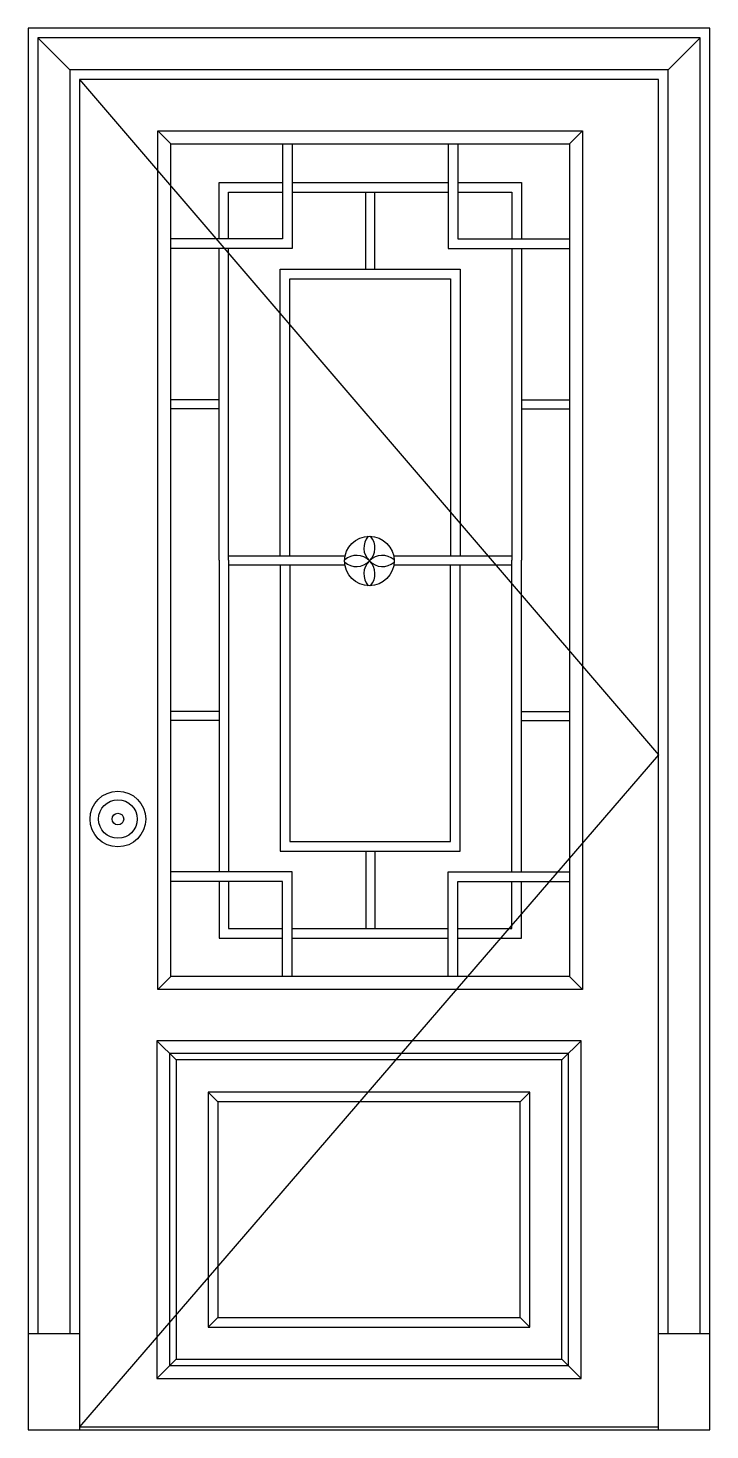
# Model space of a CAD drawing. Header units: metres. Extents: x 4673 to 5733, y 0 to 2180.
import ezdxf

# ---------------------------------------------------------------- set-up
doc = ezdxf.new("R2010")
doc.units = ezdxf.units.M
for name, color, linetype in [('2', 2, 'Continuous'), ('3', 3, 'Continuous'), ('4', 4, 'Continuous'), ('7', 7, 'Continuous')]:
    doc.layers.add(name, color=color, linetype=linetype)

msp = doc.modelspace()

# ---------------------------------------------------------------- linework, layer by layer
at = {"layer": '2'}
msp.add_line((4672.62, 0), (5732.62, 0), dxfattribs=at)
at = {"layer": '3'}
for p, q in [((4737.62, 2115), (4687.62, 2165)), ((5667.62, 2115), (5717.62, 2165)), ((4894.46, 2000), (4874.46, 2020)), ((5514.46, 2000), (5534.46, 2020)), ((5197.46, 1805), (5197.46, 1925)), ((5211.46, 1805), (5211.46, 1925)), ((4969.46, 1601.92), (4894.46, 1601.92)), ((5439.46, 1601.92), (5514.46, 1601.92)), ((4969.46, 1587.92), (4894.46, 1587.92)), ((5439.46, 1587.92), (5514.46, 1587.92)), ((4984.46, 1359.5), (5165.65, 1359.5)), ((5240.89, 1359.5), (5424.46, 1359.5)), ((4984.46, 1345.5), (5165.21, 1345.5)), ((5241.33, 1345.5), (5424.46, 1345.5)), ((4969.46, 1117.08), (4894.46, 1117.08)), ((5439.46, 1117.08), (5514.46, 1117.08)), ((4969.46, 1103.08), (4894.46, 1103.08)), ((5439.46, 1103.08), (5514.46, 1103.08)), ((5197.46, 900), (5197.46, 780)), ((5211.46, 900), (5211.46, 780)), ((4894.46, 705), (4874.46, 685)), ((5514.46, 705), (5534.46, 685)), ((4902.62, 575.35), (4872.62, 605.35)), ((5502.62, 575.35), (5532.62, 605.35)), ((4967.62, 510.35), (4952.62, 525.35)), ((5437.62, 510.35), (5452.62, 525.35)), ((4952.62, 160), (4967.62, 175)), ((5437.62, 175), (5452.62, 160)), ((4902.62, 110), (4872.62, 80)), ((5502.62, 110), (5532.62, 80)), ((4752.62, 5), (5652.62, 5))]:
    msp.add_line(p, q, dxfattribs=at)
for points in [[(5717.62, 150), (5717.62, 2165), (4687.62, 2165), (4687.62, 150)], [(5667.62, 150), (5667.62, 2115), (4737.62, 2115), (4737.62, 150)], [(4752.62, 2100), (5652.62, 1050), (4752.62, 5)], [(5082.98, 2000), (5082.98, 1837.35), (4894.46, 1837.35)], [(5067.98, 2000), (5067.98, 1852.35), (4894.46, 1852.35)], [(5325.94, 2000), (5325.94, 1837.35), (5514.46, 1837.35)], [(5340.94, 2000), (5340.94, 1852.35), (5514.46, 1852.35)], [(4969.46, 1852.35), (4969.46, 1940), (5067.98, 1940)], [(4984.46, 1852.35), (4984.46, 1925), (5067.98, 1925)], [(5082.98, 1940), (5325.94, 1940)], [(5082.98, 1925), (5325.94, 1925)], [(5340.94, 1940), (5439.46, 1940), (5439.46, 1852.35)], [(5340.94, 1925), (5424.46, 1925), (5424.46, 1852.35)], [(4969.46, 1352.5), (4969.46, 1837.35)], [(4984.46, 1352.5), (4984.46, 1837.35)], [(5424.46, 1837.35), (5424.46, 1352.5)], [(5439.46, 1837.35), (5439.46, 1352.5)], [(5064.46, 1359.5), (5064.46, 1805), (5344.46, 1805), (5344.46, 1359.5)], [(5079.46, 1359.5), (5079.46, 1790), (5329.46, 1790), (5329.46, 1359.5)], [(4969.46, 1352.5), (4969.46, 867.65)], [(4984.46, 1352.5), (4984.46, 867.65)], [(5424.46, 867.65), (5424.46, 1352.5)], [(5439.46, 867.65), (5439.46, 1352.5)], [(5064.46, 1345.5), (5064.46, 900), (5344.46, 900), (5344.46, 1345.5)], [(5079.46, 1345.5), (5079.46, 915), (5329.46, 915), (5329.46, 1345.5)], [(5082.98, 705), (5082.98, 867.65), (4894.46, 867.65)], [(5067.98, 705), (5067.98, 852.65), (4894.46, 852.65)], [(4969.46, 852.65), (4969.46, 765), (5067.98, 765)], [(4984.46, 852.65), (4984.46, 780), (5067.98, 780)], [(5325.94, 705), (5325.94, 867.65), (5514.46, 867.65)], [(5340.94, 705), (5340.94, 852.65), (5514.46, 852.65)], [(5340.94, 765), (5439.46, 765), (5439.46, 852.65)], [(5340.94, 780), (5424.46, 780), (5424.46, 852.65)], [(5082.98, 780), (5325.94, 780)], [(5082.98, 765), (5325.94, 765)]]:
    msp.add_lwpolyline(points, dxfattribs=at)
for points in [[(5514.46, 2000), (5514.46, 705), (4894.46, 705), (4894.46, 2000)], [(5512.62, 100), (5512.62, 585.35), (4892.62, 585.35), (4892.62, 100)], [(5502.62, 110), (5502.62, 575.35), (4902.62, 575.35), (4902.62, 110)], [(5452.62, 160), (5452.62, 525.35), (4952.62, 525.35), (4952.62, 160)], [(5437.62, 175), (5437.62, 510.35), (4967.62, 510.35), (4967.62, 175)]]:
    msp.add_lwpolyline(points, close=True, dxfattribs=at)
msp.add_circle((4812.29, 950), 9.05, dxfattribs=at)
for centre, start, end in [((5222.34, 1371.47), 138.78, 226.61), ((5184.2, 1371.47), 313.39, 41.22), ((5183.1, 1332.23), 43.39, 131.22), ((5223.44, 1332.23), 48.78, 136.61), ((5183.1, 1370.37), 228.78, 316.61), ((5222.34, 1331.14), 133.39, 221.22), ((5184.2, 1331.14), 318.78, 46.61), ((5223.44, 1370.37), 223.39, 311.22)]:
    msp.add_arc(centre, 27.75, start, end, dxfattribs=at)
at = {"layer": '4'}
msp.add_lwpolyline([(5732.62, 0), (5732.62, 2180), (4672.62, 2180), (4672.62, 0)], dxfattribs=at)
msp.add_circle((4812.29, 950), 30, dxfattribs=at)
at = {"layer": '7'}
for p, q in [((4672.62, 150), (4752.62, 150)), ((5652.62, 150), (5732.62, 150))]:
    msp.add_line(p, q, dxfattribs=at)
msp.add_lwpolyline([(5652.62, 0), (5652.62, 2100), (4752.62, 2100), (4752.62, 0)], dxfattribs=at)
for points in [[(5534.46, 2020), (5534.46, 685), (4874.46, 685), (4874.46, 2020)], [(5532.62, 80), (5532.62, 605.35), (4872.62, 605.35), (4872.62, 80)]]:
    msp.add_lwpolyline(points, close=True, dxfattribs=at)
for centre, radius in [((5203.27, 1351.3), 38.5), ((4812.29, 950), 43.29)]:
    msp.add_circle(centre, radius, dxfattribs=at)

doc.saveas('drawing.dxf')
